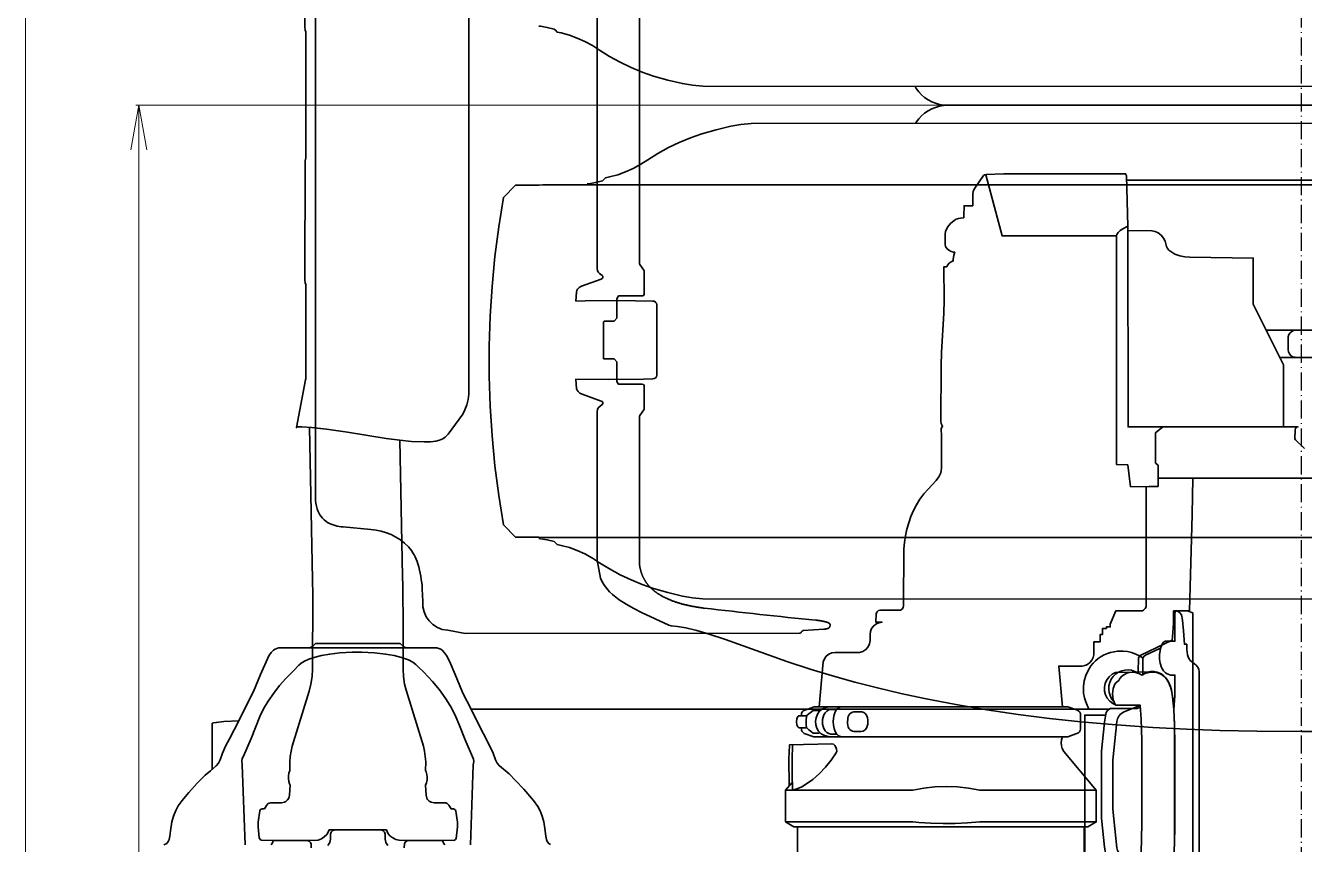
# Model space of a CAD drawing. Header units: millimetres. Extents: x 120 to 10915, y 515 to 8014.
# Drawn here: x 6055 to 6902, y 2595 to 3138 of the extents above; entities that cross this region are included whole.
import ezdxf

# ---------------------------------------------------------------- set-up
doc = ezdxf.new("R2010")
doc.units = ezdxf.units.MM
doc.linetypes.add('DASHDOT', pattern=[18.5, 12, -3, 0.5, -3])
doc.layers.get('0').update_dxf_attribs({"lineweight": 13})
doc.layers.add('201_Dimensions', color=7, linetype='Continuous', lineweight=13)
doc.layers.add('205_Chassis_top_view', color=7, linetype='Continuous', lineweight=13)

# ---------------------------------------------------------------- blocks, each defined once
blk = doc.blocks.new('2881755_1')
at = {"layer": '205_Chassis_top_view', "color": 3, "lineweight": 35}
for points in [[(6827.994141, 668), (6827.632812, 643.997314), (6826.219238, 596.001343), (6825.885254, 580.000122), (6815.22998, 580), (6815.22998, 571.726746), (6814.494141, 562.890381), (6814.365234, 560.602966), (6793.631348, 550.807739), (6792.651367, 550.071289), (6792.047852, 549.002258), (6791.905762, 539.580139)], [(6829.219727, 385), (6830.632812, 386.359161), (6831.600098, 387.722534), (6832.121582, 389.088593), (6832.220703, 390), (6832.220703, 540), (6832.048828, 541.199646), (6831.532715, 542.398254), (6830.114258, 544.191772), (6827.925781, 545.976807), (6826.210449, 547.222778), (6825.074219, 548.931702), (6824.45459, 551.034363), (6824.116211, 554.553772), (6823.972656, 558), (6822.384277, 558), (6821.849609, 566.918457), (6821.125977, 573.865723), (6820.490723, 577.469971), (6819.394043, 578.842957), (6818.265137, 579.689697), (6817.407227, 579.972168)], [(6815.89209, 424.883392), (6816.198242, 438.646423), (6816.198242, 491.353577), (6815.89209, 505.116608), (6815.355469, 514.694458), (6814.658203, 522.289368), (6814.098633, 525.978333), (6813.212891, 529.548584), (6811.864746, 532.885376), (6809.91748, 535.874146), (6808.341309, 537.439026), (6806.48877, 538.664185), (6804.431641, 539.501831), (6802.25, 539.919434), (6800.028809, 539.900818), (6798.930664, 539.727417), (6776.757324, 539.262451), (6774.494141, 538.061035), (6772.550293, 536.391052), (6771.021973, 534.33429), (6769.983398, 531.991699), (6769.485352, 529.477966), (6769.552734, 526.916321), (6770.182129, 524.432251), (6771.342773, 522.147522), (6772.977539, 520.174133), (6775.006348, 518.608765), (6777.330078, 517.528137), (6793.203125, 517.528137), (6793.835938, 508.262726), (6794.25293, 494.38443), (6794.291016, 441.5), (6794.056641, 427.086823), (6793.55127, 416.864319)], [(6793.219727, 412.710236), (6782.944824, 416.498993), (6781.595215, 417.146484), (6780.140137, 418.272339), (6778.979492, 419.706451), (6778.176758, 421.372192), (6777.774902, 423.180298), (6775.118652, 448.782013), (6775.118652, 481.217987), (6777.774902, 506.819702), (6778.176758, 508.627808), (6778.979492, 510.293549), (6780.140137, 511.727661), (6781.595215, 512.853516), (6782.944824, 513.500977), (6793.219727, 517.289734)]]:
    blk.add_lwpolyline(points, dxfattribs=at)
blk = doc.blocks.new('2881633_1')
at = {"layer": '205_Chassis_top_view', "color": 2, "linetype": 'DASHDOT', "lineweight": 25}
blk.add_line((6900, -1327.495517), (6900, 1327.495517), dxfattribs=at)
at = {"layer": '205_Chassis_top_view', "color": 3, "lineweight": 35}
for points in [[(7293.070801, 927.419189), (6503.455566, 927.590637), (6496.687012, 928.26239), (6489.976562, 929.376648), (6480.254883, 931.657654), (6470.800781, 934.387573), (6463.294922, 937.033447), (6455.940918, 940.076965), (6448.760254, 943.509277), (6441.772949, 947.320557), (6435, 951.5), (6430.342773, 954.576599), (6425.456055, 957.27356), (6420.370117, 959.573853), (6415.118164, 961.462891), (6409.732422, 962.928772), (6407, 963.5), (6406.022949, 964.706421), (6405, 965.5), (6400.504883, 966.65625), (6395.92334, 967.401001), (6395, 967.5)], [(7139.911621, 927.452454), (7139.123047, 926.118774), (7137.487305, 923.93689), (7135.624023, 921.946106), (7133.554688, 920.170105), (7131.304688, 918.630005), (7128.899902, 917.344116), (7126.369629, 916.327759), (7123.743652, 915.593079), (7121.053711, 915.148682), (7118.330566, 915), (6665.665527, 915), (6662.932129, 915.149902), (6660.230957, 915.597839), (6657.595215, 916.33844), (6655.056641, 917.362793), (6652.644531, 918.65863), (6650.38916, 920.210388), (6648.316895, 921.999512), (6646.452637, 924.004456), (6644.818848, 926.201294), (6644.022461, 927.56012)], [(7139.613281, 903.052063), (7139.123047, 903.881226), (7137.487305, 906.06311), (7135.624023, 908.053894), (7133.554688, 909.829895), (7131.304688, 911.369995), (7128.899902, 912.655884), (7126.369629, 913.672241), (7123.743652, 914.406921), (7121.053711, 914.851318), (7118.330566, 915), (6665.665527, 915), (6662.932129, 914.850098), (6660.230957, 914.402161), (6657.595215, 913.66156), (6655.056641, 912.637207), (6652.644531, 911.34137), (6650.38916, 909.789612), (6648.316895, 908.000488), (6646.452637, 905.995544), (6644.818848, 903.798706), (6644.312988, 902.935059)], [(7261.070801, 903.080811), (6535.455566, 902.909363), (6528.687012, 902.23761), (6521.976562, 901.123352), (6512.254883, 898.842346), (6502.800781, 896.112427), (6495.294922, 893.466553), (6487.940918, 890.423035), (6480.760254, 886.990723), (6473.772949, 883.179443), (6467, 879), (6462.342773, 875.923401), (6457.456055, 873.22644), (6452.370117, 870.926147), (6447.118164, 869.037109), (6441.732422, 867.571228), (6439, 867), (6438.022949, 865.793579), (6437, 865), (6432.504883, 863.84375), (6427.92334, 863.098999), (6427, 863)], [(7402.455078, 862.313965), (6397.544922, 862.313965), (6395, 862), (6379.5, 862), (6371.5, 854), (6368.364746, 834.422302), (6365.853027, 814.755005), (6363.966797, 795.017822), (6362.708496, 775.230652), (6362.078613, 755.413574), (6362.078613, 735.586426), (6362.708496, 715.769348), (6363.966797, 695.982178), (6365.853027, 676.244995), (6368.364746, 656.577698), (6371.5, 637), (6379.5, 629), (6395, 629), (6397.544922, 628.686035), (6963, 628.686035)], [(7293.070801, 587.919189), (6503.455566, 588.090637), (6496.687012, 588.76239), (6489.976562, 589.876648), (6480.254883, 592.157654), (6470.800781, 594.887573), (6463.294922, 597.533447), (6455.940918, 600.576965), (6448.760254, 604.009277), (6441.772949, 607.820557), (6435, 612), (6430.342773, 615.076599), (6425.456055, 617.77356), (6420.370117, 620.073853), (6415.118164, 621.962891), (6409.732422, 623.428772), (6407, 624), (6406.022949, 625.206421), (6405, 626), (6400.504883, 627.15625), (6395.92334, 627.901001), (6395, 628)]]:
    blk.add_lwpolyline(points, dxfattribs=at)
at = {"layer": '205_Chassis_top_view', "color": 1, "lineweight": 5}
for p in [(6900, 915), (6900, 588)]:
    blk.add_point(p, dxfattribs=at)
blk = doc.blocks.new('1511055')
at = {"layer": '205_Chassis_top_view', "color": 3, "lineweight": 35}
for p, q in [((6566.291869, 385), (6566.291869, 437.050902)), ((6756.018194, 385), (6756.018194, 437.050902))]:
    blk.add_line(p, q, dxfattribs=at)
for points in [[(6785.006836, 834.988708), (6784.021973, 868.368958), (6783.462402, 869.655518), (6702.772949, 869.721863), (6691.052246, 869.101318), (6690.023438, 868.913147), (6689.352539, 868.506775), (6683.29541, 859.416931), (6682.600586, 857.979309), (6682.298828, 856.405701), (6682.289551, 848.5), (6676.52002, 848.49939), (6676.33252, 841.835327), (6676.348145, 840.476929), (6674.192383, 840.287659), (6672.774902, 840.027222), (6671.381836, 839.515259), (6670.037109, 838.781372), (6667.585938, 836.766296), (6665.612793, 834.218506), (6664.306152, 831.374756), (6663.962891, 829.915833), (6663.942871, 822.817566), (6664.296387, 821.382202), (6665.202637, 820.105774), (6666.498535, 819.042786), (6668.020996, 818.247742), (6669.607422, 817.775146), (6670.373535, 817.676819), (6669.723633, 815.631714), (6669.390137, 812.969177), (6669.349609, 811.900757), (6669.350586, 811.935181), (6667.861816, 811.392578), (6666.561523, 810.370056), (6665.55127, 809.042542), (6665.088867, 808.074524), (6663.218262, 808.037048), (6663.256836, 785.849792), (6663.095703, 777.21991), (6661.647461, 751.349731), (6661.322266, 742.722839), (6661.222168, 705.450256), (6661.414062, 704.212952), (6662.337891, 702.497864), (6661.410156, 700.79126), (6661.643066, 695.505859), (6661.562988, 674.420593), (6661.436523, 672.967346), (6661.086914, 671.566345), (6659.835449, 668.907959), (6658.039062, 666.419312), (6652.684082, 660.769836), (6649.868652, 657.563049), (6647.323242, 654.100342), (6645.046387, 650.414612), (6643.039062, 646.538757), (6641.299805, 642.505493), (6639.829102, 638.347839), (6638.626465, 634.098572), (6637.691406, 629.790588), (6637.023926, 625.456787), (6636.623535, 621.129944), (6636.490234, 583.499573), (6636.219238, 582.253174), (6635.455078, 581.232178), (6634.335449, 580.620911), (6621.188965, 580.49939), (6619.941406, 580.227722), (6618.919922, 579.461914), (6618.309082, 578.340637), (6618.188965, 572.49939), (6622.212891, 572.500793), (6619.981934, 572.086121), (6618.099609, 571.263306), (6616.48877, 569.988342), (6615.255859, 568.345215), (6614.481934, 566.442322), (6614.218262, 564.40509), (6614.218262, 560.49939), (6613.894531, 558.245544), (6612.948242, 556.174255), (6611.457031, 554.453369), (6609.541504, 553.222351), (6607.356934, 552.580811), (6591.051758, 552.499512), (6588.916504, 552.209229), (6586.936035, 551.359558), (6585.253906, 550.012024), (6583.993164, 548.264465), (6583.244141, 546.243713), (6580.655273, 516.609375)], [(6690.921875, 869.061584), (6701.813477, 828.476318), (6777.419922, 828.471619)], [(6784.158203, 865.5), (7033.25293, 865.5)], [(7114.864746, 765.998962), (6876.571777, 765.998962)], [(6885.608398, 748), (7115.009766, 748.000122)], [(6901.960449, 687.653381), (6896.058594, 693.370056), (6895.578125, 694.138306), (6895.736816, 700.101379), (6895.946777, 700.897461), (6896.459473, 701.541443), (6897.188477, 701.924316), (6897.734375, 702.000244), (6785.087402, 702.000305), (6785.006836, 834.988708), (6781.560547, 833.233093), (6779.947754, 832.136414), (6778.604492, 830.846497), (6777.679199, 829.32782), (6777.419922, 828.471619), (6777.354492, 677.155945), (6784.963379, 676.799622), (6786.82373, 662.286072), (6799.121582, 662.49939), (6805.048828, 662.49939), (6805.048828, 676.513794), (6803.286133, 678), (6803.286133, 698), (6803.302734, 698), (6808.035156, 701.99939)], [(6785.006836, 831.99939), (6800.880859, 831.89679), (6803.041016, 831.514221), (6805.104004, 830.489929), (6806.963867, 828.966614), (6808.512695, 827.087219), (6809.643555, 824.994507), (6810.62207, 821.434509), (6811.29248, 820.177063), (6812.222656, 819.055298), (6813.374023, 818.065369), (6816.187012, 816.466125), (6819.423828, 815.349121), (6822.777832, 814.684387), (6825.940918, 814.441711), (6867.996582, 813.850708), (6867.996582, 783.223267), (6888.109375, 742.99823), (6888.108398, 702.000244)], [(6896.192871, 765.998962), (6894.785645, 765.795044), (6893.493164, 765.203369), (6892.418945, 764.271729), (6891.650391, 763.0755), (6891.25, 761.711365), (6891.196777, 753.001648), (6891.398926, 751.592651), (6891.989746, 750.297729), (6892.921875, 749.221802), (6894.119141, 748.452087), (6895.484863, 748.051025), (6896.196777, 748.000122)], [(6959.413086, 698), (6987.291992, 698), (6987.320801, 671), (6986.926758, 669.5), (6985.829102, 668.401855), (6984.323242, 668), (6805.067383, 668)], [(6797.033691, 662.359802), (6797.033691, 582.99939), (6796.90332, 582.276733), (6796.546875, 581.581055), (6795.367676, 580.456909), (6794.650879, 580.121521), (6793.919922, 579.99939), (6776.982422, 579.99939), (6773.341797, 571.213074), (6773.341797, 569.49939), (6770.79541, 569.499023), (6770.784668, 568.49939), (6768.256348, 568.49939), (6768.256348, 564.49939), (6766.69873, 564.49939), (6766.59082, 559.49939), (6762.36084, 559.49939), (6762.359863, 550.889404), (6762.034668, 549.104553), (6761.148438, 547.389587), (6759.833008, 545.857971), (6758.220703, 544.623352), (6756.443359, 543.799316), (6754.633789, 543.49939), (6739.23291, 543.49939), (6741.666992, 516.609375)], [(6572.422852, 502.609406), (6567.553223, 502.609406), (6566.942383, 502.766815), (6566.442383, 503.201996), (6565.775879, 504.683472), (6565.553223, 506.609406), (6565.775879, 508.535339), (6566.442383, 510.016815), (6566.942383, 510.451996), (6567.553223, 510.609406), (6572.429688, 510.609406)], [(6568.749512, 510.609406), (6568.824219, 512.15979), (6569.20459, 513.084045), (6569.867676, 513.832031), (6577.138672, 516.609375), (6745.319824, 516.609375), (6751.691406, 514.229431), (6752.547363, 513.735901), (6753.196777, 512.991028), (6753.568848, 512.075562), (6753.641602, 501.798096), (6753.477051, 500.817413), (6753.000488, 499.944458), (6752.265137, 499.275208), (6745.17041, 496.609406), (6577.022949, 496.609406), (6570.723145, 498.903717), (6569.85791, 499.39444), (6569.200195, 500.141144), (6568.823242, 501.061768), (6568.749512, 502.609406)], [(6580.939941, 513.819275), (6580.468262, 514.109375), (6580.459473, 514.114929), (6576.661133, 514.114929), (6574.520996, 512.619446), (6572.824707, 511.100922), (6572.232422, 510.367737), (6572.225586, 510.351074), (6571.854492, 507.371155), (6571.952148, 504.334137), (6572.225586, 502.867737), (6572.232422, 502.851074), (6573.621094, 501.361115), (6575.512695, 499.84259), (6576.652344, 499.109406), (6576.660156, 499.103851), (6580.460449, 499.103851), (6580.995605, 499.433777)], [(6587.775391, 496.609406), (6586.444824, 496.801544), (6584.069336, 497.476746), (6581.885742, 498.715881), (6580.053711, 500.386688), (6578.901855, 502.263641), (6578.283691, 504.495636), (6578.169434, 506.905151), (6578.53125, 509.314667), (6579.340332, 511.546661), (6580.568359, 513.423645), (6582.25, 514.866882), (6584.274902, 515.869995), (6586.444824, 516.417236), (6587.775391, 516.609375)], [(6592.121094, 514.730042), (6588.275391, 514.730042), (6586.902832, 514.442139), (6585.650391, 513.663513), (6584.568359, 512.52179), (6583.706543, 511.144501), (6583.115234, 509.659271), (6582.84375, 508.193665), (6582.84375, 505.025146), (6583.115234, 503.55954), (6583.706543, 502.07428), (6584.568359, 500.697021), (6585.650391, 499.555267), (6586.902832, 498.776672), (6588.275391, 498.4888), (6592.121094, 498.4888)], [(6596.089355, 516.609375), (6594.758789, 516.417236), (6593.275879, 515.852844), (6592.0625, 514.704651), (6591.118652, 513.089478), (6590.444336, 511.124023), (6590.040039, 508.925079), (6589.905273, 506.609406), (6590.040039, 504.293732), (6590.444336, 502.094788), (6591.118652, 500.129364), (6592.0625, 498.51416), (6593.275879, 497.365997), (6594.758789, 496.801544), (6596.089355, 496.609406)], [(6741.733887, 496.653809), (6741.089355, 494.744354), (6740.840332, 492.744415), (6740.99707, 490.735168), (6741.553223, 488.798096), (6742.486816, 487.01181), (6764.01416, 461.237183), (6764.01416, 440.226593), (6686.844238, 440.226593), (6678.796387, 439.609558), (6670.724121, 439.266754), (6662.641602, 439.198212), (6654.5625, 439.40387), (6646.500977, 439.883789), (6642.480957, 440.226593), (6558.295898, 440.226593), (6558.295898, 461.237183), (6562.686035, 466.472229)], [(6560.745117, 464.169403), (6560.574219, 481.966522), (6560.885254, 490.854828), (6560.952637, 491.2995), (6588.916016, 491.993896), (6589.973633, 491.703949), (6590.90332, 490.898529), (6591.628418, 489.755859), (6592.072754, 488.454163), (6592.160645, 487.171692), (6591.815918, 486.0867), (6588.516602, 481.237823), (6584.828125, 476.581146), (6580.757812, 472.241058), (6576.313965, 468.341949), (6571.503906, 465.00824), (6568.963867, 463.592285), (6566.334961, 462.364349), (6564.993164, 461.84729), (6563.593262, 461.569397), (6563.117188, 461.700714), (6562.921387, 462.108521), (6562.619141, 471.855652), (6562.585449, 481.608185), (6562.939453, 491.348846)], [(6558.295898, 461.237183), (6642.480957, 461.237183), (6649.773926, 462.592682), (6657.187988, 463.405975), (6664.662598, 463.677063), (6672.136719, 463.405975), (6679.550781, 462.592682), (6686.84375, 461.237213), (6764.01416, 461.237183)], [(6558.295898, 440.226593), (6563.79248, 437.050903), (6758.517578, 437.050903), (6764.01416, 440.226593)]]:
    blk.add_lwpolyline(points, dxfattribs=at)
blk.add_lwpolyline([(6611.900879, 502.327362), (6612.413086, 503.620148), (6612.739258, 505.002747), (6612.816895, 507.864166), (6612.560059, 509.25647), (6612.100098, 510.565399), (6611.276855, 511.786743), (6610.083496, 512.710571), (6608.705566, 513.08075), (6603.609375, 513.109375), (6602.660156, 512.947449), (6601.754883, 512.494751), (6600.940918, 511.817352), (6600.265137, 510.981232), (6599.773438, 510.052399), (6599.513672, 509.096832), (6599.365234, 505.776917), (6599.513672, 504.121948), (6599.773438, 503.167145), (6600.265137, 502.23996), (6600.940918, 501.405487), (6601.754883, 500.728851), (6602.660156, 500.275116), (6603.609375, 500.109406), (6608.290039, 500.109406), (6609.71582, 500.402527), (6611.002441, 501.188507)], close=True, dxfattribs=at)
blk = doc.blocks.new('3324728_2')
at = {"layer": '205_Chassis_top_view', "color": 3, "lineweight": 35}
blk.add_line((6350.034474, 515), (6772.924441, 515), dxfattribs=at)
for points in [[(6815.35498, 514.57489), (6816.105469, 523.92627), (6816.105469, 537.5), (6813.412598, 537.507629), (6811.041504, 538.264465), (6809.976562, 538.974976), (6808.687012, 540.29425), (6807.349121, 542.559082), (6806.471191, 545.370972), (6806.02002, 548.115051), (6805.958008, 550.999878), (6806.291504, 553.809998), (6806.732422, 555.815735), (6807.83252, 558.562744), (6808.616699, 559.421204), (6809.89502, 559.945801), (6816.105469, 560), (6816.105469, 578.5), (6816.345703, 579.312256), (6816.987305, 579.865417), (6824.455566, 580), (6824.455078, 579.996094), (6826.716797, 579.286255), (6828, 578.719299), (6828, 385)], [(6402.546875, 425.20816), (6401.681641, 425.766205), (6400.520508, 427.206879), (6399.904297, 428.575836), (6399.443848, 430.869354), (6398.908691, 435.975708), (6398.144043, 440.324036), (6397.066406, 444.076721), (6395.702148, 447.510406), (6394.193359, 450.401459), (6391.388184, 454.555725), (6384.931152, 462.04599), (6379.538086, 467.80249), (6375.152344, 472.028351), (6368.790039, 477.323975), (6367.305664, 479.123657), (6366.208008, 481.385162), (6364.599121, 485.840881), (6362.557617, 490.416168), (6353.818848, 507.172028), (6348.712891, 517.685486), (6345.92334, 522.849854), (6344.111816, 526.583984), (6339.439941, 538.027222), (6335.633789, 546.654053), (6333.726562, 550.459778), (6332.529785, 552.2854), (6330.86377, 554.028076), (6330.068359, 554.63208), (6327.425781, 555.5), (6222.574219, 555.5), (6220.298828, 554.795471), (6219.13623, 554.028076), (6217.555664, 552.392273), (6216.147949, 550.233582), (6210.560059, 538.027222), (6205.888184, 526.583984), (6198.805664, 512.643494), (6196.181152, 507.172028), (6190.013672, 495.342377), (6187.442383, 490.416168), (6185.400879, 485.840881), (6183.791992, 481.385162), (6182.694336, 479.123657), (6181.209961, 477.323975), (6177.416016, 474.183197), (6173.855957, 471.131134), (6168.698242, 465.989685), (6163.103027, 459.82901), (6158.611816, 454.555725), (6156.071777, 450.831146), (6154.464355, 447.870361), (6152.933594, 444.076721), (6151.855957, 440.324036), (6150.867676, 434.344879), (6150.556152, 430.869354), (6150.095703, 428.575836), (6149.479492, 427.206879), (6148.458496, 425.911011), (6146.519043, 425)], [(6349.603027, 425), (6351.457031, 478.085785), (6351.75, 480.257629), (6351.630859, 481.841217), (6346.039062, 494.716125), (6342.344238, 504.045654), (6342.351562, 504.048218), (6340.031738, 509.827728), (6336.998047, 515.815979), (6333.335938, 521.84314), (6329.149414, 527.738464), (6324.557129, 533.334778), (6318.671875, 539.476318), (6314.895996, 543.105286), (6313.527344, 544.564575), (6311.459473, 546.053284), (6308.506348, 547.557617), (6303.878906, 549.244812), (6299.20459, 550.460999), (6293.374023, 551.476318), (6286.055664, 552.262695), (6277.380859, 552.748901), (6271.325684, 552.700928), (6263.151367, 552.19696), (6256.388184, 551.442932), (6251.005859, 550.505981), (6246.856934, 549.472046), (6242.661133, 548.038818), (6239.682617, 546.695496), (6237.435547, 545.325684), (6235.952148, 544.076538), (6232.374512, 540.448792), (6227.255859, 535.285095), (6223.132812, 530.577332), (6219.297363, 525.610657), (6215.707031, 520.316528), (6212.633301, 515.099182), (6210.081055, 510.019043), (6204.294922, 495.520111), (6199.208496, 483.880188), (6198.462891, 482.24707), (6198.243652, 480.648712), (6198.542969, 478.084167), (6200.396973, 425)], [(6308.005371, 555.5), (6306.600586, 555.702759), (6305.512207, 556.169861), (6302.991211, 558.5), (6247.008789, 558.5), (6245.415039, 556.914856), (6244.487793, 556.169861), (6243.169922, 555.641113), (6241.994141, 555.5)], [(6795.14502, 548.636536), (6792.745605, 550.198425), (6790.183105, 551.473511), (6787.491699, 552.444702), (6784.706543, 553.099243), (6781.865723, 553.42865), (6778.094727, 553.364563), (6775.824219, 553.047302), (6773.592773, 552.521606), (6771.418945, 551.792114), (6769.321289, 550.865051), (6767.317871, 549.74823), (6765.425293, 548.450928), (6763.65918, 546.984131), (6762.035156, 545.360291), (6760.566895, 543.593262), (6758.636719, 540.622803), (6757.075195, 537.22168), (6756.038086, 533.624207), (6755.54834, 529.912354), (6755.509277, 528.66394), (6755.537109, 528.663757), (6755.689941, 525.490173), (6756.221191, 522.565369), (6757.094727, 519.724487), (6758.024902, 517.561523), (6759.064941, 515.012451)], [(6806.628906, 555.422668), (6796.731934, 550.807739), (6795.774902, 550.101196), (6795.19873, 549.162964), (6795, 548.088806), (6795, 537.879517)], [(6815.505859, 417.437195), (6815.931152, 425.901794), (6815.931152, 504.098206), (6815.352539, 514.737732), (6814.527344, 523.178894), (6813.834961, 527.702637), (6813.208008, 530.082153), (6811.973633, 533.140259), (6810.592285, 535.14209), (6809.132812, 536.576294), (6807.242188, 538.026306), (6805.347168, 538.89502), (6803.322266, 539.388062), (6800.402832, 539.484436), (6797.945801, 539.10614), (6796.147949, 538.479675), (6794.430176, 537.538879), (6792.328125, 538.649231), (6789.949707, 539.335083), (6788.083496, 539.5), (6786.132812, 539.328918), (6784.298828, 538.819946), (6782.666016, 538.025513), (6781.020996, 536.766724), (6779.696777, 535.173889), (6779.047852, 533.959045), (6777.270508, 532.626648), (6776.322266, 531.577271), (6775.266602, 528.711487), (6774.783203, 525.025024), (6775.34375, 521.194519), (6776.641113, 518.055603), (6776.936035, 517.498108), (6793.199219, 517.498108), (6793.206055, 517.498108), (6793.836914, 508.238586), (6794.253418, 494.376587), (6794.291016, 441.5), (6794.056641, 427.086823), (6793.55127, 416.864319)], [(6770.281738, 419), (6756.47998, 419), (6756.47998, 511), (6770.281738, 511)], [(6793.304199, 413.663361), (6791.413574, 414.351562), (6791.215332, 414.5), (6774.835449, 414.5), (6773.486816, 414.736877), (6772.009766, 415.563507), (6771.101562, 416.464294), (6770.66748, 417.25), (6769.555176, 423.639343), (6767.546875, 442.792175), (6767.546875, 487.206268), (6769.555176, 506.360657), (6770.362793, 511.599945), (6770.66748, 512.75), (6771.279785, 513.763306), (6772.436035, 514.741333), (6773.596191, 515.292053), (6774.835449, 515.5), (6791.215332, 515.5), (6793.304199, 516.336609)], [(6196.252441, 507.321594), (6186.250488, 506.67627), (6181.347656, 506.192291), (6179.413086, 505.869598), (6178.657227, 505.610748), (6178.546875, 505.464539), (6178.545898, 475.060242)], [(6332.570312, 425), (6331.735352, 426.072205), (6331.228516, 427.451294), (6331.132324, 427.999481), (6308.875, 428), (6307.654785, 427.740662), (6306.645508, 427.007416), (6306.021484, 425.927063), (6305.803223, 423)], [(6294.908203, 424.68396), (6293.606934, 426.55957), (6293.095703, 428.790588), (6293.038086, 432.104706), (6292.61084, 433.560059), (6291.524414, 434.615448), (6290.039551, 435), (6259.960449, 435), (6258.475586, 434.615448), (6257.38916, 433.560059), (6256.961914, 432.104706), (6256.904297, 428.790588), (6256.393066, 426.55957), (6255.091797, 424.68396)], [(6244.196777, 423), (6244.07959, 425.520966), (6243.612305, 426.677612), (6242.714844, 427.544189), (6241.54248, 427.970825), (6218.895996, 428), (6218.457031, 426.457367), (6217.546875, 425.134888)]]:
    blk.add_lwpolyline(points, dxfattribs=at)
blk.add_ellipse((6784.767451, 528.5), major_axis=(0, 12.5), ratio=0.996195, start_param=5.6930218701, end_param=8.5973802613, dxfattribs=at)
blk = doc.blocks.new('2774929')
at = {"layer": '205_Chassis_top_view', "color": 3, "lineweight": 35}
for p, q in [((6247.03, 655.18), (6247.05, 1233.71)), ((6461.47, 1058.72), (6461.48, 810.29)), ((6461.71, 809.5), (6464.41, 805.71)), ((6464.61, 805.06), (6464.61, 789.76)), ((6447.58, 788.76), (6446.45, 786.76)), ((6463.63, 788.78), (6447.58, 788.76)), ((6446.45, 786.76), (6446.45, 774)), ((6438.06, 772), (6437.71, 771.5)), ((6437.71, 771.5), (6437.72, 747.01)), ((6444.74, 772), (6438.06, 772)), ((6446.45, 774), (6444.74, 772)), ((6437.72, 747.01), (6444.74, 747.01)), ((6444.74, 747.01), (6446.45, 745.01)), ((6446.45, 745.01), (6446.45, 732.25)), ((6446.45, 732.25), (6447.54, 730.25)), ((6447.54, 730.25), (6463.38, 730.25)), ((6464.59, 729.28), (6464.61, 713.95)), ((6464.41, 713.29), (6461.71, 709.51)), ((6461.48, 708.75), (6461.48, 612.52)), ((6265.3, 635.69), (6283.63, 634)), ((6318.04, 586.46), (6317.68, 594.52)), ((6583.6, 567.95), (6570.03, 566.98)), ((6587.86, 570.66), (6587.59, 569.63)), ((6346.06, 565.17), (6334.56, 567.19)), ((6567.78, 565.21), (6346.06, 565.17))]:
    blk.add_line(p, q, dxfattribs=at)
for centre, radius, start, end in [((6463.01, 810.29), 1.53, 179.98939, 211.34925), ((6463.53, 805.09), 1.07, 358.34737, 35.52047), ((6463.63, 789.76), 0.985, 270.02419, 0.02419), ((6463.38, 729.01), 1.24, 12.42136, 90.00014), ((6463.44, 713.95), 1.17, 325.70303, 0.08456), ((6462.9, 708.75), 1.42, 147.37133, 180), ((6274.36, 655.39), 27.34, 180.4351, 196.51039), ((6262.9, 651.87), 15.35, 196.07413, 239.10541), ((6266.81, 659.9), 24.26, 240.92892, 266.45374), ((6281.16, 595.65), 38.42, 44.41904, 86.31382), ((6284.07, 601.93), 32.05, 16.89287, 40.04431), ((6247.26, 590.75), 70.52, 3.06599, 16.89287), ((6336, 585.14), 18.01, 175.80249, 265.42412), ((6502.95, 638.57), 55.42, 241.96865, 246.5842), ((6976.82, 4616.57), 4062.24, 263.32112, 264.36991), ((6567.7, 566.3), 1.09, 274.38443, 341.97598), ((6570.15, 565.5), 1.49, 94.36749, 161.97598)]:
    blk.add_arc(centre, radius, start, end, dxfattribs=at)
for points, knots in [([(6461.48, 612.52), (6461.49, 612.44), (6461.5, 612.21), (6461.52, 611.82), (6461.55, 611.36), (6461.59, 610.91), (6461.64, 610.45), (6461.7, 609.99), (6461.77, 609.53), (6461.85, 609.08), (6461.93, 608.62), (6462.02, 608.17), (6462.12, 607.72), (6462.23, 607.27), (6462.35, 606.83), (6462.47, 606.38), (6462.6, 605.94), (6462.74, 605.5), (6462.89, 605.06), (6463.04, 604.62), (6463.21, 604.19), (6463.38, 603.76), (6463.55, 603.33), (6463.74, 602.91), (6463.93, 602.49), (6464.13, 602.07), (6464.34, 601.66), (6464.56, 601.25), (6464.78, 600.84), (6465.01, 600.44), (6465.25, 600.04), (6465.5, 599.65), (6465.75, 599.26), (6466.02, 598.87), (6466.29, 598.49), (6466.56, 598.12), (6466.85, 597.75), (6467.14, 597.38), (6467.44, 597.02), (6467.75, 596.66), (6468.06, 596.31), (6468.39, 595.97), (6468.71, 595.63), (6469.05, 595.29), (6469.39, 594.96), (6469.74, 594.64), (6470.09, 594.32), (6470.45, 594), (6470.82, 593.69), (6471.19, 593.39), (6471.57, 593.09), (6471.95, 592.8), (6472.34, 592.51), (6472.73, 592.23), (6473.13, 591.95), (6473.56, 591.66), (6474.03, 591.35), (6474.52, 591.03), (6475.03, 590.72), (6475.59, 590.39), (6476.22, 590.03), (6476.68, 589.78), (6476.91, 589.66)], [1.154628, 1.154628, 1.154628, 1.154628, 1.393266, 1.854809, 2.316108, 2.777379, 3.238675, 3.699896, 4.161117, 4.622379, 5.083692, 5.545074, 6.006569, 6.468157, 6.929846, 7.391674, 7.853621, 8.315691, 8.777899, 9.24024, 9.702706, 10.165283, 10.627962, 11.090741, 11.553625, 12.016635, 12.479829, 12.94324, 13.40687, 13.870766, 14.335068, 14.799871, 15.265184, 15.73102, 16.197469, 16.664611, 17.132459, 17.600994, 18.070224, 18.540226, 19.01113, 19.482993, 19.95582, 20.429599, 20.904353, 21.380162, 21.857094, 22.335163, 22.814368, 23.294696, 23.776143, 24.258733, 24.742509, 25.227462, 25.713549, 26.200712, 26.789902, 27.380638, 27.972996, 28.566926, 29.35016, 30.135611, 30.135611, 30.135611, 30.135611]), ([(6504.37, 581.9), (6504.03, 581.95), (6503.36, 582.03), (6502.35, 582.17), (6501.34, 582.32), (6500.34, 582.47), (6499.33, 582.63), (6498.33, 582.8), (6497.33, 582.98), (6496.33, 583.17), (6495.34, 583.36), (6494.34, 583.57), (6493.36, 583.78), (6492.37, 584.01), (6491.39, 584.25), (6490.41, 584.49), (6489.44, 584.76), (6488.47, 585.03), (6487.51, 585.31), (6486.55, 585.61), (6485.59, 585.92), (6484.65, 586.25), (6483.71, 586.59), (6482.77, 586.95), (6481.85, 587.32), (6481.23, 587.58), (6480.93, 587.72)], [0, 0, 0, 0, 1.01604, 2.033099, 3.050606, 4.068166, 5.085501, 6.102385, 7.118579, 8.133825, 9.148036, 10.161155, 11.173114, 12.183856, 13.193363, 14.201679, 15.20893, 16.215189, 17.220418, 18.224577, 19.227645, 20.229612, 21.230482, 22.230265, 23.22897, 24.226608, 24.226608, 24.226608, 24.226608]), ([(6587.86, 570.66), (6587.86, 570.67), (6587.87, 570.71), (6587.88, 570.76), (6587.88, 570.82), (6587.88, 570.87), (6587.88, 570.93), (6587.87, 570.98), (6587.86, 571.04), (6587.85, 571.08), (6587.83, 571.14), (6587.81, 571.21), (6587.77, 571.29), (6587.73, 571.36), (6587.69, 571.41), (6587.66, 571.46), (6587.63, 571.49), (6587.6, 571.52), (6587.57, 571.56), (6587.54, 571.59), (6587.51, 571.62), (6587.47, 571.65), (6587.44, 571.68), (6587.41, 571.71), (6587.36, 571.74), (6587.32, 571.78), (6587.26, 571.82), (6587.2, 571.86), (6587.15, 571.89), (6587.1, 571.92), (6587.06, 571.95), (6587.01, 571.97), (6586.97, 572), (6586.92, 572.02), (6586.88, 572.05), (6586.83, 572.07), (6586.78, 572.1), (6586.73, 572.12), (6586.68, 572.14), (6586.63, 572.17), (6586.58, 572.19), (6586.52, 572.22), (6586.47, 572.24), (6586.41, 572.27), (6586.36, 572.29), (6586.3, 572.31), (6586.24, 572.34), (6586.18, 572.36), (6586.12, 572.38), (6586.05, 572.41), (6585.99, 572.43), (6585.93, 572.46), (6585.86, 572.48), (6585.79, 572.5), (6585.72, 572.53), (6585.66, 572.55), (6585.58, 572.57), (6585.51, 572.6), (6585.44, 572.62), (6585.36, 572.64), (6585.29, 572.67), (6585.21, 572.69), (6585.13, 572.71), (6585.05, 572.74), (6584.97, 572.76), (6584.89, 572.78), (6584.81, 572.81), (6584.72, 572.83), (6584.64, 572.85), (6584.55, 572.88), (6584.46, 572.9), (6584.37, 572.92), (6584.28, 572.95), (6584.18, 572.97), (6584.09, 572.99), (6583.99, 573.02), (6583.89, 573.04), (6583.79, 573.06), (6583.69, 573.09), (6583.59, 573.11), (6583.48, 573.13), (6583.38, 573.16), (6583.27, 573.18), (6583.16, 573.2), (6583.05, 573.23), (6582.94, 573.25), (6582.82, 573.27), (6582.7, 573.29), (6582.58, 573.32), (6582.46, 573.34), (6582.34, 573.36), (6582.22, 573.39), (6582.09, 573.41), (6581.96, 573.43), (6581.83, 573.46), (6581.7, 573.48), (6581.56, 573.5), (6581.42, 573.52), (6581.28, 573.55), (6581.14, 573.57), (6580.99, 573.59), (6580.85, 573.61), (6580.7, 573.64), (6580.54, 573.66), (6580.39, 573.68), (6580.23, 573.7), (6580.07, 573.72), (6579.91, 573.75), (6579.74, 573.77), (6579.57, 573.79), (6579.4, 573.81), (6579.22, 573.83), (6579.04, 573.85), (6578.86, 573.87), (6578.67, 573.89), (6578.49, 573.91), (6578.36, 573.93), (6578.29, 573.93)], [0, 0, 0, 0, 0.05548, 0.110857, 0.166516, 0.221669, 0.276359, 0.330438, 0.383779, 0.436299, 0.480663, 0.566843, 0.65049, 0.732086, 0.812095, 0.856594, 0.900847, 0.944936, 0.988954, 1.032976, 1.077087, 1.121358, 1.165859, 1.21048, 1.25533, 1.323992, 1.393621, 1.464482, 1.53671, 1.58562, 1.635218, 1.685535, 1.7366, 1.788435, 1.841067, 1.894517, 1.948801, 2.003863, 2.059983, 2.11683, 2.174749, 2.233452, 2.293242, 2.353863, 2.415586, 2.478193, 2.541917, 2.60656, 2.672337, 2.739076, 2.806965, 2.875852, 2.945909, 3.017006, 3.089292, 3.162648, 3.237214, 3.312886, 3.38979, 3.467838, 3.547141, 3.627616, 3.709371, 3.792339, 3.876613, 3.962131, 4.048983, 4.137117, 4.226615, 4.317426, 4.409636, 4.503209, 4.598218, 4.694633, 4.792525, 4.891875, 4.992749, 5.095122, 5.199069, 5.304578, 5.411713, 5.520452, 5.630874, 5.743007, 5.856882, 5.97247, 6.089866, 6.209101, 6.330209, 6.453179, 6.578095, 6.704995, 6.833921, 6.964872, 7.097936, 7.23316, 7.370591, 7.510244, 7.652205, 7.796525, 7.943258, 8.092432, 8.244149, 8.398478, 8.555481, 8.715201, 8.877715, 9.043065, 9.21131, 9.382484, 9.556638, 9.733802, 9.914012, 10.09729, 10.283661, 10.473139, 10.665737, 10.665737, 10.665737, 10.665737]), ([(6583.6, 567.95), (6583.65, 567.95), (6583.74, 567.96), (6583.87, 567.97), (6584, 567.98), (6584.13, 567.99), (6584.25, 568), (6584.37, 568.02), (6584.48, 568.03), (6584.59, 568.04), (6584.7, 568.06), (6584.8, 568.07), (6584.9, 568.09), (6585, 568.1), (6585.1, 568.12), (6585.19, 568.13), (6585.28, 568.15), (6585.36, 568.17), (6585.45, 568.19), (6585.53, 568.2), (6585.61, 568.22), (6585.69, 568.24), (6585.77, 568.26), (6585.84, 568.28), (6585.91, 568.3), (6585.99, 568.32), (6586.07, 568.34), (6586.15, 568.37), (6586.22, 568.4), (6586.31, 568.43), (6586.4, 568.46), (6586.48, 568.5), (6586.55, 568.53), (6586.61, 568.56), (6586.67, 568.59), (6586.72, 568.62), (6586.78, 568.65), (6586.83, 568.68), (6586.88, 568.71), (6586.93, 568.74), (6586.98, 568.78), (6587.02, 568.81), (6587.07, 568.84), (6587.11, 568.88), (6587.15, 568.92), (6587.19, 568.95), (6587.23, 569), (6587.28, 569.04), (6587.32, 569.1), (6587.37, 569.16), (6587.41, 569.22), (6587.45, 569.28), (6587.48, 569.34), (6587.51, 569.41), (6587.54, 569.48), (6587.57, 569.55), (6587.58, 569.6), (6587.59, 569.63)], [0, 0, 0, 0, 0.138818, 0.273335, 0.403681, 0.529788, 0.652081, 0.770429, 0.885314, 0.996527, 1.104549, 1.209169, 1.311007, 1.409817, 1.506201, 1.599779, 1.69104, 1.77997, 1.866682, 1.951258, 2.033778, 2.114326, 2.193, 2.269898, 2.345114, 2.418741, 2.503449, 2.586241, 2.667272, 2.746691, 2.855712, 2.962374, 3.026255, 3.08957, 3.152444, 3.215002, 3.277378, 3.339707, 3.402132, 3.464837, 3.518439, 3.572458, 3.626952, 3.682013, 3.737738, 3.794213, 3.851523, 3.909731, 3.995699, 4.06516, 4.136032, 4.208322, 4.281991, 4.356963, 4.433111, 4.510265, 4.587993, 4.587993, 4.587993, 4.587993])]:
    blk.add_open_spline(points, degree=3, knots=knots, dxfattribs=at)
blk = doc.blocks.new('2774109')
at = {"layer": '205_Chassis_top_view', "color": 3, "lineweight": 35}
blk.add_lwpolyline([(6919.705566, 500.217041), (6900.000977, 500.11615), (6900.007324, 500.11615), (6870.45166, 500.345245), (6845.827637, 500.909546), (6823.717773, 501.735992), (6801.623047, 502.890656), (6774.652344, 504.784546), (6753.845703, 506.64502), (6733.075684, 508.878113), (6712.352539, 511.506134), (6691.6875, 514.551453), (6671.09082, 518.036377), (6650.210938, 522.062073), (6634.619629, 525.418457), (6619.096191, 529.076477), (6604.071289, 532.934509), (6589.337402, 537.037292), (6574.692871, 541.448181), (6559.100586, 546.532837), (6518.616699, 561.034546), (6507.603027, 564.719482), (6499.543945, 567.072327), (6492.316895, 568.773621), (6486.745117, 569.69281), (6482.543945, 570.070984), (6481.015625, 570.510254), (6462.895508, 579.067383), (6457.824707, 581.607727), (6457.82666, 581.607727), (6452.810059, 584.412598), (6448.058594, 587.483887), (6443.722656, 590.912659), (6441.758301, 592.78949), (6439.954102, 594.789856), (6438.330078, 596.924988), (6436.903809, 599.206421), (6435.695312, 601.645386), (6433.46582, 613.693115), (6433.46582, 712.24707), (6433.675293, 713.479797), (6434.256348, 714.58844), (6435.446777, 715.775391), (6436.942383, 716.78064), (6437.351562, 717.403015), (6437.324707, 718.127747), (6436.893066, 718.715271), (6436.237305, 719.079895), (6423.611328, 723.535339), (6422.116699, 724.262207), (6420.855957, 725.341125), (6420.237793, 726.251526), (6419.868652, 727.286926), (6419.494629, 733.654602), (6441.185547, 733.403564), (6464.231934, 733.582825), (6470.307617, 733.703247), (6471.378906, 733.940918), (6472.306641, 734.550415), (6472.818359, 735.347595), (6472.969238, 736.164673), (6473.050293, 770.13562), (6472.969238, 782.874573), (6472.740234, 783.87262), (6472.177246, 784.610413), (6471.206543, 785.159485), (6470.131348, 785.340088), (6447.585938, 785.611816), (6425.578125, 785.46582), (6419.494629, 785.345398), (6419.796387, 791.165405), (6420.018066, 792.243591), (6420.519531, 793.221558), (6421.662109, 794.417664), (6423.09668, 795.260864), (6436.237793, 799.92041), (6437.005371, 800.386597), (6437.368652, 801.010254), (6437.300781, 801.737183), (6436.825684, 802.316772), (6435.116211, 803.487549), (6434.255859, 804.412415), (6433.675293, 805.521057), (6433.46582, 806.753784), (6433.46582, 1062.24707)], dxfattribs=at)
blk = doc.blocks.new('2777629_1')
at = {"layer": '205_Chassis_top_view', "color": 3, "lineweight": 35}
for points in [[(6240.070312, 1045.747192), (6240, 966.967163), (6240.213379, 964.902527), (6240.516602, 963.76355), (6240.516602, 880.23645), (6240.070312, 878.219299), (6240, 799.439331), (6240.213379, 797.374634), (6240.516602, 796.235718), (6240.51709, 733.83783), (6240.461914, 733.235962), (6234.360352, 701.636108), (6234.341797, 701.531128), (6235.064941, 701.903259), (6237.897949, 702.054443), (6244.34375, 701.670898), (6254.351074, 700.552185), (6268.08252, 698.556335), (6293.895996, 694.37262), (6302.768066, 693.087219), (6310.504395, 692.372864), (6318.869629, 692.014526), (6323.215332, 692.156982), (6326.657715, 692.584961), (6329.212891, 693.186768), (6331.286621, 694.062988), (6332.834473, 695.186157), (6334.794922, 697.222534), (6344.507812, 710.360352), (6345.983887, 713.209229), (6347.208984, 716.491089), (6348.041992, 720.023743), (6348.493164, 723.737061), (6348.580078, 726.272156), (6348.580078, 922.000061), (6348.580078, 1117.727905)], [(6242.921387, 701.790833), (6244.958984, 600.789124), (6245.13623, 590.662598), (6245.000977, 541.530701), (6244.758789, 536.545471), (6244.01416, 531.609985), (6242.777344, 526.773315), (6231.564453, 490.471069), (6230.788574, 487.084015), (6230.268555, 483.629242), (6230.015625, 480.139282), (6230.042969, 474.237244), (6229.445312, 472.528015), (6229.117676, 470.747223), (6229.067383, 468.937225), (6229.295898, 467.141022), (6229.797852, 465.401306), (6230.147949, 464.565643), (6229.689941, 458.016266), (6229.374512, 456.076111), (6228.552246, 454.801239), (6227.414062, 453.800812), (6226.404297, 453.277405), (6224.405273, 452.899994), (6217.12207, 452.896729), (6216.287109, 452.700684), (6215.694824, 452.412994), (6214.499023, 451.07019), (6213.194824, 449.00531), (6211.769531, 448.983093), (6211.034668, 448.735046), (6210.449707, 448.226044), (6210.102051, 447.532684), (6209.043457, 440.100006), (6209.043457, 436.899994), (6209.788574, 429.791199), (6210.026367, 429.033417), (6210.541016, 428.42807), (6211.25, 428.070679), (6246.427246, 428), (6248.715332, 428.257904), (6250.883789, 429.032318), (6252.817871, 430.282227), (6254.414551, 431.941315), (6255.589355, 433.921661), (6255.998047, 435), (6294.001953, 435), (6294.939453, 432.900024), (6296.332031, 431.069794), (6298.105957, 429.60611), (6300.16748, 428.586365), (6302.407227, 428.064484), (6338.222656, 428), (6339.001465, 428.157806), (6339.656738, 428.606293), (6340.086426, 429.274628), (6340.956543, 436.899994), (6340.956543, 440.100006), (6339.950684, 447.278137), (6339.695801, 448.010681), (6339.182129, 448.591278), (6338.485352, 448.932556), (6336.810059, 449), (6335.338867, 451.290833), (6334.305176, 452.412994), (6333.260254, 452.848236), (6325.594238, 452.899994), (6325.675293, 452.899994), (6323.588379, 453.282501), (6323.587402, 453.28064), (6322.286621, 454.012848), (6321.230469, 455.07019), (6320.646973, 456.030182), (6320.651367, 456.032135), (6320.310059, 458.016266), (6319.852051, 464.565643), (6320.486328, 466.261475), (6320.853027, 468.034698), (6320.942383, 469.84317), (6320.75293, 471.643921), (6320.289062, 473.394165), (6319.957031, 474.237244), (6319.984375, 480.139282), (6319.731445, 483.629242), (6319.211426, 487.084015), (6318.435547, 490.471069), (6307.222656, 526.773315), (6305.98584, 531.609985), (6305.241211, 536.545471), (6304.999023, 541.530701), (6304.999023, 580.139282)], [(6304.999023, 580.139282), (6304.875488, 585.153687), (6304.897461, 596.962097), (6304.716309, 602.809326), (6302.89502, 693.072021)]]:
    blk.add_lwpolyline(points, dxfattribs=at)
blk = doc.blocks.new('BLOCK88')
at = {"layer": '201_Dimensions', "color": 2, "lineweight": 18}
blk.add_line((6900, 588), (10762, 588), dxfattribs=at)
blk = doc.blocks.new('BLOCK110')
at = {"layer": '201_Dimensions', "color": 2, "lineweight": 18}
blk.add_line((6055, -1242.5), (6055, 1242.5), dxfattribs=at)
blk = doc.blocks.new('BLOCK111')
at = {"layer": '201_Dimensions', "color": 2, "lineweight": 18}
for p, q in [((6900, 915), (6128, 915)), ((6130, -915), (6130, 915))]:
    blk.add_line(p, q, dxfattribs=at)
blk.add_lwpolyline([(6135.209473, 885.45575), (6130, 915), (6124.790527, 885.45575)], dxfattribs=at)

msp = doc.modelspace()

# ---------------------------------------------------------------- block references
at = {"color": 7, "lineweight": 35}
for name in ['2881633_1', '2774929', '2774109', '2777629_1', '1511055', '2881755_1', '3324728_2']:
    msp.add_blockref(name, (0, 2170), dxfattribs=at)
at = {"layer": '201_Dimensions', "lineweight": 0}
for name in ['BLOCK110', 'BLOCK111', 'BLOCK88']:
    msp.add_blockref(name, (0, 2170), dxfattribs=at)

doc.saveas('drawing.dxf')
